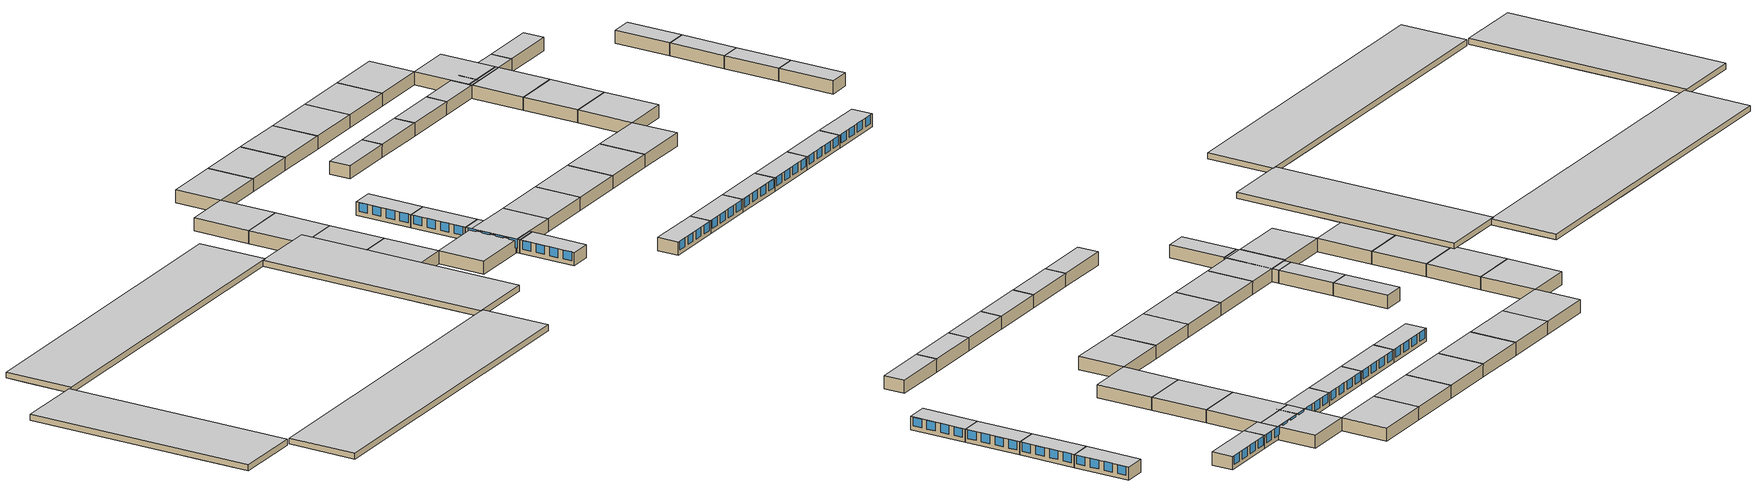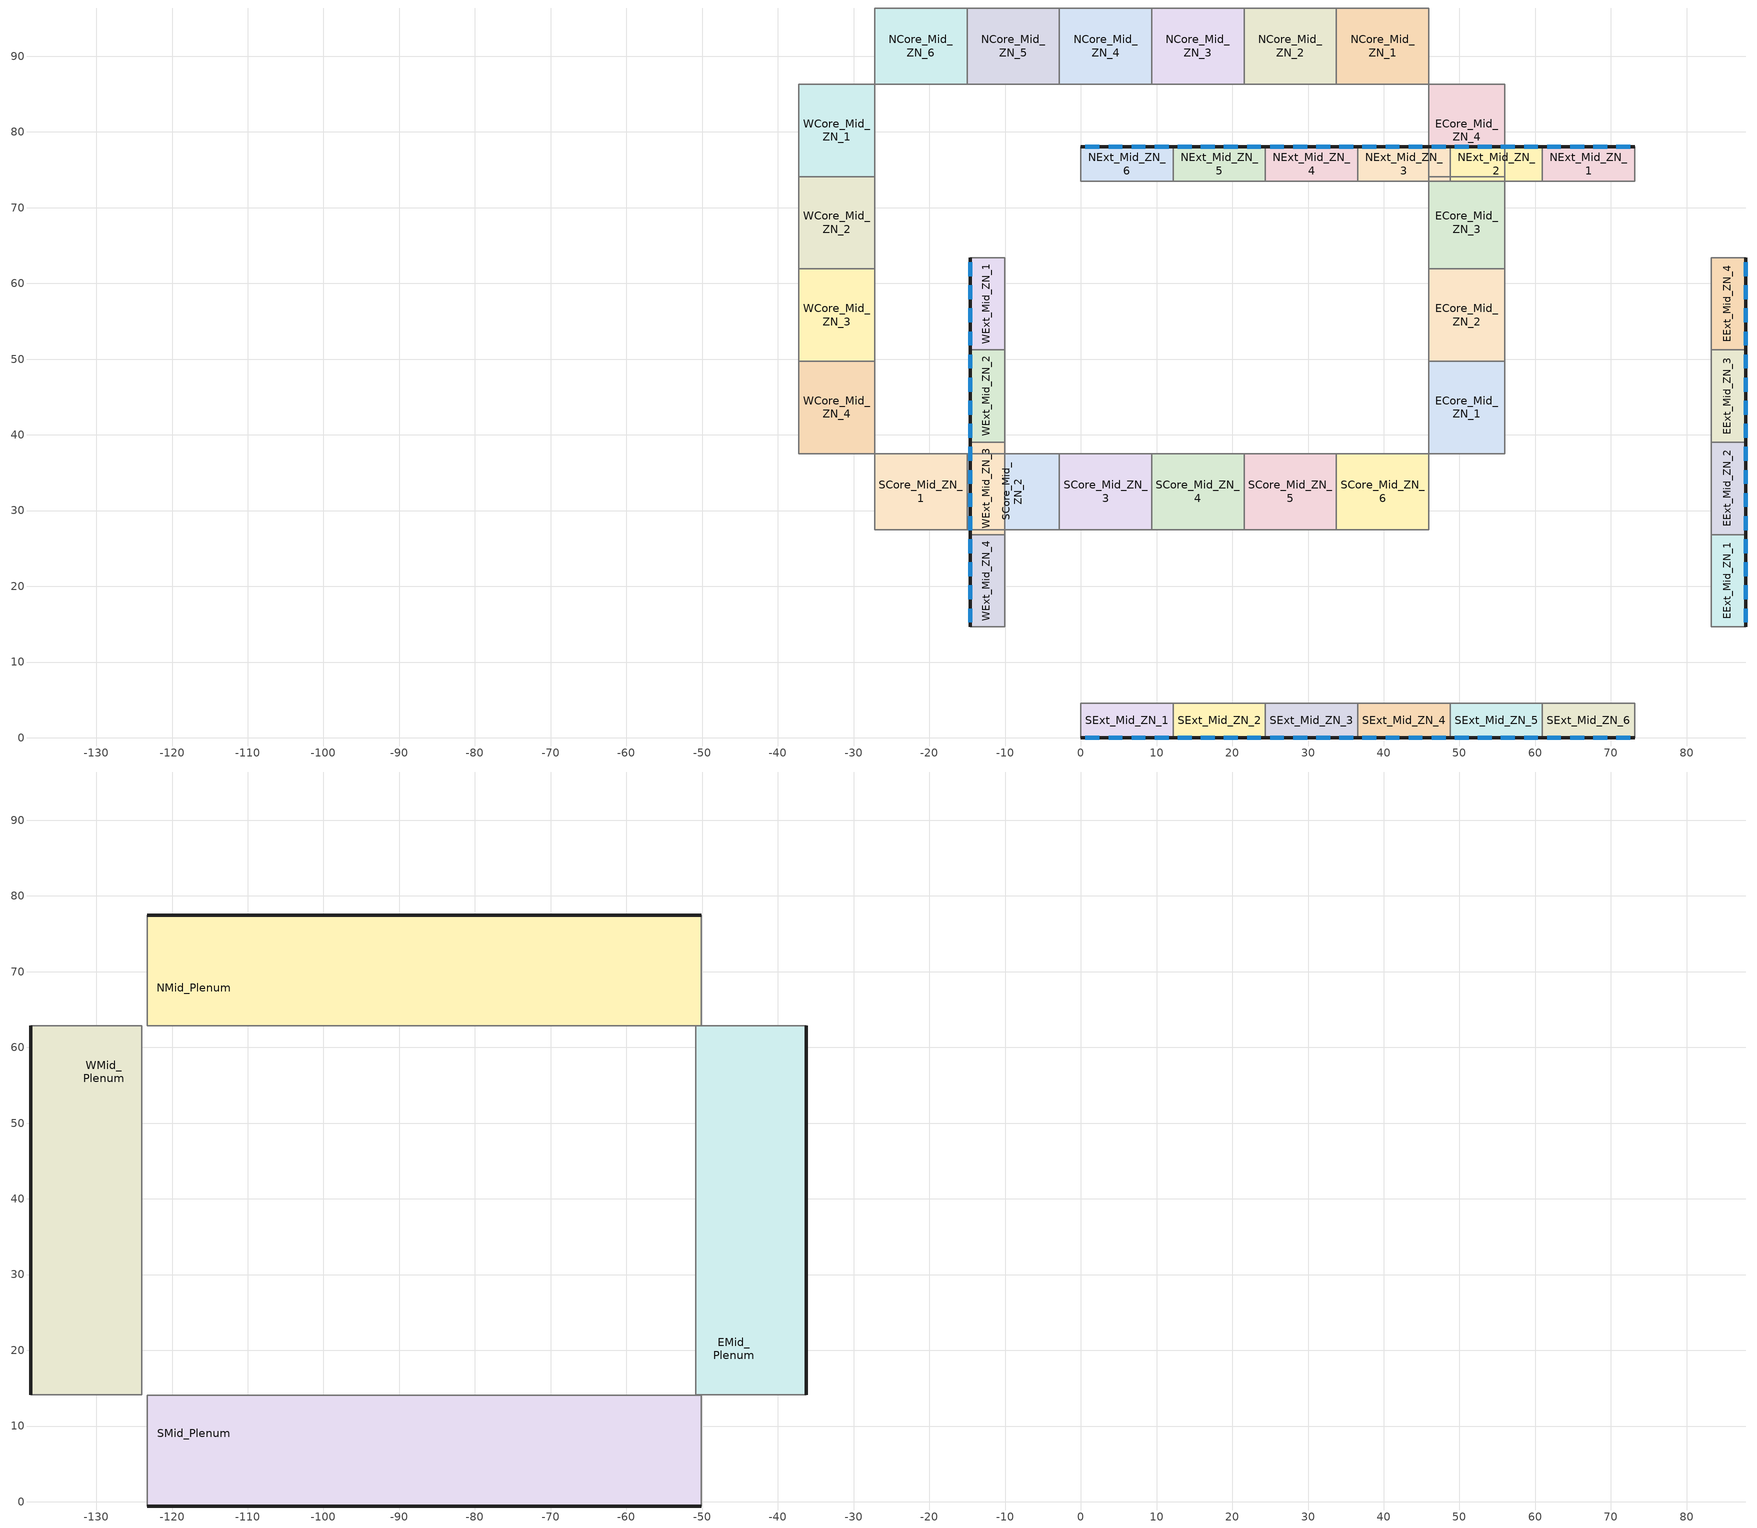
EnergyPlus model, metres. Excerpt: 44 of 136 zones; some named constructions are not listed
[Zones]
SExt_Mid_ZN_1
 floor adiabatic (int_slab_floor): 12.19,4.57 12.19,0 0,0 0,4.57 z19.81
 wall outside (T24NRWallMetalFrame): 0,0 12.19,0 z19.81:22.56
 wall adiabatic (int_wall): 12.19,0 12.19,4.57 0,4.57 0,0 z19.81:22.56
 window (CFS_Glz_807): 0.61,0 2.44,0 / 3.66,0 5.49,0 / 6.71,0 8.53,0 / 9.75,0 11.58,0 z20.73:22.56
 ceiling adiabatic (DropCeiling): 0,4.57 0,0 12.19,0 12.19,4.57 z22.56
SExt_Mid_ZN_2
 floor adiabatic (int_slab_floor): 24.38,4.57 24.38,0 12.19,0 12.19,4.57 z19.81
 wall outside (T24NRWallMetalFrame): 12.19,0 24.38,0 z19.81:22.56
 wall adiabatic (int_wall): 24.38,0 24.38,4.57 12.19,4.57 12.19,0 z19.81:22.56
 window (CFS_Glz_807): 12.8,0 14.63,0 / 15.85,0 17.68,0 / 18.9,0 20.73,0 / 21.95,0 23.77,0 z20.73:22.56
 ceiling adiabatic (DropCeiling): 12.19,4.57 12.19,0 24.38,0 24.38,4.57 z22.56
SExt_Mid_ZN_5
 floor adiabatic (int_slab_floor): 60.96,4.57 60.96,0 48.77,0 48.77,4.57 z19.81
 wall outside (T24NRWallMetalFrame): 48.77,0 60.96,0 z19.81:22.56
 wall adiabatic (int_wall): 60.96,0 60.96,4.57 48.77,4.57 48.77,0 z19.81:22.56
 window (CFS_Glz_807): 49.38,0 51.21,0 / 52.43,0 54.25,0 / 55.47,0 57.3,0 / 58.52,0 60.35,0 z20.73:22.56
 ceiling adiabatic (DropCeiling): 48.77,4.57 48.77,0 60.96,0 60.96,4.57 z22.56
SExt_Mid_ZN_6
 floor adiabatic (int_slab_floor): 73.15,4.57 73.15,0 60.96,0 60.96,4.57 z19.81
 wall outside (T24NRWallMetalFrame): 60.96,0 73.15,0 z19.81:22.56
 wall adiabatic (int_wall): 73.15,0 73.15,4.57 60.96,4.57 60.96,0 z19.81:22.56
 window (CFS_Glz_807): 61.57,0 63.4,0 / 64.62,0 66.45,0 / 67.67,0 69.49,0 / 70.71,0 72.54,0 z20.73:22.56
 ceiling adiabatic (DropCeiling): 60.96,4.57 60.96,0 73.15,0 73.15,4.57 z22.56
SExt_Mid_ZN_4
 floor adiabatic (int_slab_floor): 48.77,4.57 48.77,0 36.58,0 36.58,4.57 z19.81
 wall outside (T24NRWallMetalFrame): 36.58,0 48.77,0 z19.81:22.56
 wall adiabatic (int_wall): 48.77,0 48.77,4.57 36.58,4.57 36.58,0 z19.81:22.56
 window (CFS_Glz_807): 37.19,0 39.01,0 / 40.23,0 42.06,0 / 43.28,0 45.11,0 / 46.33,0 48.16,0 z20.73:22.56
 ceiling adiabatic (DropCeiling): 36.58,4.57 36.58,0 48.77,0 48.77,4.57 z22.56
SExt_Mid_ZN_3
 floor adiabatic (int_slab_floor): 36.58,4.57 36.58,0 24.38,0 24.38,4.57 z19.81
 wall outside (T24NRWallMetalFrame): 24.38,0 36.58,0 z19.81:22.56
 wall adiabatic (int_wall): 36.58,0 36.58,4.57 24.38,4.57 24.38,0 z19.81:22.56
 window (CFS_Glz_807): 24.99,0 26.82,0 / 28.04,0 29.87,0 / 31.09,0 32.92,0 / 34.14,0 35.97,0 z20.73:22.56
 ceiling adiabatic (DropCeiling): 24.38,4.57 24.38,0 36.58,0 36.58,4.57 z22.56
SCore_Mid_ZN_1
 floor adiabatic (int_slab_floor): -15.02,37.54 -15.02,27.48 -27.21,27.48 -27.21,37.54 z19.81
 wall adiabatic (int_wall): -15.02,27.48 -15.02,37.54 -27.21,37.54 -27.21,27.48 -15.02,27.48 z19.81:22.56
 ceiling adiabatic (DropCeiling): -27.21,37.54 -27.21,27.48 -15.02,27.48 -15.02,37.54 z22.56
SCore_Mid_ZN_4
 floor adiabatic (int_slab_floor): 21.56,37.54 21.56,27.48 9.37,27.48 9.37,37.54 z19.81
 wall adiabatic (int_wall): 9.37,27.48 21.56,27.48 21.56,37.54 9.37,37.54 9.37,27.48 z19.81:22.56
 ceiling adiabatic (DropCeiling): 9.37,37.54 9.37,27.48 21.56,27.48 21.56,37.54 z22.56
SCore_Mid_ZN_2
 floor adiabatic (int_slab_floor): -2.82,37.54 -2.82,27.48 -15.02,27.48 -15.02,37.54 z19.81
 wall adiabatic (int_wall): -15.02,27.48 -2.82,27.48 -2.82,37.54 -15.02,37.54 -15.02,27.48 z19.81:22.56
 ceiling adiabatic (DropCeiling): -15.02,37.54 -15.02,27.48 -2.82,27.48 -2.82,37.54 z22.56
SCore_Mid_ZN_5
 floor adiabatic (int_slab_floor): 33.75,37.54 33.75,27.48 21.56,27.48 21.56,37.54 z19.81
 wall adiabatic (int_wall): 21.56,27.48 33.75,27.48 33.75,37.54 21.56,37.54 21.56,27.48 z19.81:22.56
 ceiling adiabatic (DropCeiling): 21.56,37.54 21.56,27.48 33.75,27.48 33.75,37.54 z22.56
SCore_Mid_ZN_3
 floor adiabatic (int_slab_floor): 9.37,37.54 9.37,27.48 -2.82,27.48 -2.82,37.54 z19.81
 wall adiabatic (int_wall): -2.82,27.48 9.37,27.48 9.37,37.54 -2.82,37.54 -2.82,27.48 z19.81:22.56
 ceiling adiabatic (DropCeiling): -2.82,37.54 -2.82,27.48 9.37,27.48 9.37,37.54 z22.56
SCore_Mid_ZN_6
 floor adiabatic (int_slab_floor): 45.94,37.54 45.94,27.48 33.75,27.48 33.75,37.54 z19.81
 wall adiabatic (int_wall): 33.75,27.48 45.94,27.48 45.94,37.54 33.75,37.54 33.75,27.48 z19.81:22.56
 ceiling adiabatic (DropCeiling): 33.75,37.54 33.75,27.48 45.94,27.48 45.94,37.54 z22.56
EExt_Mid_ZN_1
 floor adiabatic (int_slab_floor): 87.78,26.82 87.78,14.63 83.21,14.63 83.21,26.82 z19.81
 wall outside (T24NRWallMetalFrame): 87.78,14.63 87.78,26.82 z19.81:22.56
 wall adiabatic (int_wall): 87.78,26.82 83.21,26.82 83.21,14.63 87.78,14.63 z19.81:22.56
 window (CFS_Glz_807): 87.78,15.24 87.78,17.07 / 87.78,18.29 87.78,20.12 / 87.78,21.34 87.78,23.16 / 87.78,24.38 87.78,26.21 z20.73:22.56
 ceiling adiabatic (DropCeiling): 83.21,26.82 83.21,14.63 87.78,14.63 87.78,26.82 z22.56
EExt_Mid_ZN_3
 floor adiabatic (int_slab_floor): 87.78,51.21 87.78,39.01 83.21,39.01 83.21,51.21 z19.81
 wall outside (T24NRWallMetalFrame): 87.78,39.01 87.78,51.21 z19.81:22.56
 wall adiabatic (int_wall): 87.78,51.21 83.21,51.21 83.21,39.01 87.78,39.01 z19.81:22.56
 window (CFS_Glz_807): 87.78,39.62 87.78,41.45 / 87.78,42.67 87.78,44.5 / 87.78,45.72 87.78,47.55 / 87.78,48.77 87.78,50.6 z20.73:22.56
 ceiling adiabatic (DropCeiling): 83.21,51.21 83.21,39.01 87.78,39.01 87.78,51.21 z22.56
EExt_Mid_ZN_4
 floor adiabatic (int_slab_floor): 87.78,63.4 87.78,51.21 83.21,51.21 83.21,63.4 z19.81
 wall outside (T24NRWallMetalFrame): 87.78,51.21 87.78,63.4 z19.81:22.56
 wall adiabatic (int_wall): 87.78,63.4 83.21,63.4 83.21,51.21 87.78,51.21 z19.81:22.56
 window (CFS_Glz_807): 87.78,51.82 87.78,53.64 / 87.78,54.86 87.78,56.69 / 87.78,57.91 87.78,59.74 / 87.78,60.96 87.78,62.79 z20.73:22.56
 ceiling adiabatic (DropCeiling): 83.21,63.4 83.21,51.21 87.78,51.21 87.78,63.4 z22.56
EExt_Mid_ZN_2
 floor adiabatic (int_slab_floor): 87.78,39.01 87.78,26.82 83.21,26.82 83.21,39.01 z19.81
 wall outside (T24NRWallMetalFrame): 87.78,26.82 87.78,39.01 z19.81:22.56
 wall adiabatic (int_wall): 87.78,39.01 83.21,39.01 83.21,26.82 87.78,26.82 z19.81:22.56
 window (CFS_Glz_807): 87.78,27.43 87.78,29.26 / 87.78,30.48 87.78,32.31 / 87.78,33.53 87.78,35.36 / 87.78,36.58 87.78,38.4 z20.73:22.56
 ceiling adiabatic (DropCeiling): 83.21,39.01 83.21,26.82 87.78,26.82 87.78,39.01 z22.56
ECore_Mid_ZN_2
 floor adiabatic (int_slab_floor): 56,61.92 56,49.73 45.94,49.73 45.94,61.92 z19.81
 wall adiabatic (int_wall): 56,49.73 56,61.92 45.94,61.92 45.94,49.73 56,49.73 z19.81:22.56
 ceiling adiabatic (DropCeiling): 45.94,61.92 45.94,49.73 56,49.73 56,61.92 z22.56
ECore_Mid_ZN_3
 floor adiabatic (int_slab_floor): 56,74.11 56,61.92 45.94,61.92 45.94,74.11 z19.81
 wall adiabatic (int_wall): 56,61.92 56,74.11 45.94,74.11 45.94,61.92 56,61.92 z19.81:22.56
 ceiling adiabatic (DropCeiling): 45.94,74.11 45.94,61.92 56,61.92 56,74.11 z22.56
ECore_Mid_ZN_1
 floor adiabatic (int_slab_floor): 56,49.73 56,37.54 45.94,37.54 45.94,49.73 z19.81
 wall adiabatic (int_wall): 56,37.54 56,49.73 45.94,49.73 45.94,37.54 56,37.54 z19.81:22.56
 ceiling adiabatic (DropCeiling): 45.94,49.73 45.94,37.54 56,37.54 56,49.73 z22.56
ECore_Mid_ZN_4
 floor adiabatic (int_slab_floor): 56,86.3 56,74.11 45.94,74.11 45.94,86.3 z19.81
 wall adiabatic (int_wall): 56,74.11 56,86.3 45.94,86.3 45.94,74.11 56,74.11 z19.81:22.56
 ceiling adiabatic (DropCeiling): 45.94,86.3 45.94,74.11 56,74.11 56,86.3 z22.56
WExt_Mid_ZN_1
 floor adiabatic (int_slab_floor): -10.06,63.4 -10.06,51.21 -14.63,51.21 -14.63,63.4 z19.81
 wall outside (T24NRWallMetalFrame): -14.63,63.4 -14.63,51.21 z19.81:22.56
 wall adiabatic (int_wall): -14.63,51.21 -10.06,51.21 -10.06,63.4 -14.63,63.4 z19.81:22.56
 window (CFS_Glz_807): -14.63,53.64 -14.63,51.82 / -14.63,56.69 -14.63,54.86 / -14.63,59.74 -14.63,57.91 / -14.63,62.79 -14.63,60.96 z20.73:22.56
 ceiling adiabatic (DropCeiling): -14.63,63.4 -14.63,51.21 -10.06,51.21 -10.06,63.4 z22.56
WCore_Mid_ZN_3
 floor adiabatic (int_slab_floor): -27.21,61.92 -27.21,49.73 -37.27,49.73 -37.27,61.92 z19.81
 wall adiabatic (int_wall): -37.27,61.92 -37.27,49.73 -27.21,49.73 -27.21,61.92 -37.27,61.92 z19.81:22.56
 ceiling adiabatic (DropCeiling): -37.27,61.92 -37.27,49.73 -27.21,49.73 -27.21,61.92 z22.56
WCore_Mid_ZN_1
 floor adiabatic (int_slab_floor): -27.21,86.3 -27.21,74.11 -37.27,74.11 -37.27,86.3 z19.81
 wall adiabatic (int_wall): -37.27,86.3 -37.27,74.11 -27.21,74.11 -27.21,86.3 -37.27,86.3 z19.81:22.56
 ceiling adiabatic (DropCeiling): -37.27,86.3 -37.27,74.11 -27.21,74.11 -27.21,86.3 z22.56
WCore_Mid_ZN_2
 floor adiabatic (int_slab_floor): -27.21,74.11 -27.21,61.92 -37.27,61.92 -37.27,74.11 z19.81
 wall adiabatic (int_wall): -37.27,74.11 -37.27,61.92 -27.21,61.92 -27.21,74.11 -37.27,74.11 z19.81:22.56
 ceiling adiabatic (DropCeiling): -37.27,74.11 -37.27,61.92 -27.21,61.92 -27.21,74.11 z22.56
WCore_Mid_ZN_4
 floor adiabatic (int_slab_floor): -27.21,49.73 -27.21,37.54 -37.27,37.54 -37.27,49.73 z19.81
 wall adiabatic (int_wall): -37.27,49.73 -37.27,37.54 -27.21,37.54 -27.21,49.73 -37.27,49.73 z19.81:22.56
 ceiling adiabatic (DropCeiling): -37.27,49.73 -37.27,37.54 -27.21,37.54 -27.21,49.73 z22.56
WExt_Mid_ZN_4
 floor adiabatic (int_slab_floor): -10.06,26.82 -10.06,14.63 -14.63,14.63 -14.63,26.82 z19.81
 wall outside (T24NRWallMetalFrame): -14.63,26.82 -14.63,14.63 z19.81:22.56
 wall adiabatic (int_wall): -14.63,14.63 -10.06,14.63 -10.06,26.82 -14.63,26.82 z19.81:22.56
 window (CFS_Glz_807): -14.63,17.07 -14.63,15.24 / -14.63,20.12 -14.63,18.29 / -14.63,23.16 -14.63,21.34 / -14.63,26.21 -14.63,24.38 z20.73:22.56
 ceiling adiabatic (DropCeiling): -14.63,26.82 -14.63,14.63 -10.06,14.63 -10.06,26.82 z22.56
WExt_Mid_ZN_3
 floor adiabatic (int_slab_floor): -10.06,39.01 -10.06,26.82 -14.63,26.82 -14.63,39.01 z19.81
 wall outside (T24NRWallMetalFrame): -14.63,39.01 -14.63,26.82 z19.81:22.56
 wall adiabatic (int_wall): -14.63,26.82 -10.06,26.82 -10.06,39.01 -14.63,39.01 z19.81:22.56
 window (CFS_Glz_807): -14.63,29.26 -14.63,27.43 / -14.63,32.31 -14.63,30.48 / -14.63,35.36 -14.63,33.53 / -14.63,38.4 -14.63,36.58 z20.73:22.56
 ceiling adiabatic (DropCeiling): -14.63,39.01 -14.63,26.82 -10.06,26.82 -10.06,39.01 z22.56
WExt_Mid_ZN_2
 floor adiabatic (int_slab_floor): -10.06,51.21 -10.06,39.01 -14.63,39.01 -14.63,51.21 z19.81
 wall outside (T24NRWallMetalFrame): -14.63,51.21 -14.63,39.01 z19.81:22.56
 wall adiabatic (int_wall): -14.63,39.01 -10.06,39.01 -10.06,51.21 -14.63,51.21 z19.81:22.56
 window (CFS_Glz_807): -14.63,41.45 -14.63,39.62 / -14.63,44.5 -14.63,42.67 / -14.63,47.55 -14.63,45.72 / -14.63,50.6 -14.63,48.77 z20.73:22.56
 ceiling adiabatic (DropCeiling): -14.63,51.21 -14.63,39.01 -10.06,39.01 -10.06,51.21 z22.56
NCore_Mid_ZN_4
 floor adiabatic (int_slab_floor): 9.37,96.36 9.37,86.3 -2.82,86.3 -2.82,96.36 z19.81
 wall adiabatic (int_wall): 9.37,96.36 -2.82,96.36 -2.82,86.3 9.37,86.3 9.37,96.36 z19.81:22.56
 ceiling adiabatic (DropCeiling): -2.82,96.36 -2.82,86.3 9.37,86.3 9.37,96.36 z22.56
NExt_Mid_ZN_4
 floor adiabatic (int_slab_floor): 36.58,78.03 36.58,73.46 24.38,73.46 24.38,78.03 z19.81
 wall outside (T24NRWallMetalFrame): 36.58,78.03 24.38,78.03 z19.81:22.56
 wall adiabatic (int_wall): 24.38,78.03 24.38,73.46 36.58,73.46 36.58,78.03 z19.81:22.56
 window (CFS_Glz_807): 26.82,78.03 24.99,78.03 / 29.87,78.03 28.04,78.03 / 32.92,78.03 31.09,78.03 / 35.97,78.03 34.14,78.03 z20.73:22.56
 ceiling adiabatic (DropCeiling): 24.38,78.03 24.38,73.46 36.58,73.46 36.58,78.03 z22.56
NCore_Mid_ZN_3
 floor adiabatic (int_slab_floor): 21.56,96.36 21.56,86.3 9.37,86.3 9.37,96.36 z19.81
 wall adiabatic (int_wall): 21.56,96.36 9.37,96.36 9.37,86.3 21.56,86.3 21.56,96.36 z19.81:22.56
 ceiling adiabatic (DropCeiling): 9.37,96.36 9.37,86.3 21.56,86.3 21.56,96.36 z22.56
NExt_Mid_ZN_2
 floor adiabatic (int_slab_floor): 60.96,78.03 60.96,73.46 48.77,73.46 48.77,78.03 z19.81
 wall outside (T24NRWallMetalFrame): 60.96,78.03 48.77,78.03 z19.81:22.56
 wall adiabatic (int_wall): 48.77,78.03 48.77,73.46 60.96,73.46 60.96,78.03 z19.81:22.56
 window (CFS_Glz_807): 51.21,78.03 49.38,78.03 / 54.25,78.03 52.43,78.03 / 57.3,78.03 55.47,78.03 / 60.35,78.03 58.52,78.03 z20.73:22.56
 ceiling adiabatic (DropCeiling): 48.77,78.03 48.77,73.46 60.96,73.46 60.96,78.03 z22.56
NCore_Mid_ZN_6
 floor adiabatic (int_slab_floor): -15.02,96.36 -15.02,86.3 -27.21,86.3 -27.21,96.36 z19.81
 wall adiabatic (int_wall): -15.02,96.36 -27.21,96.36 -27.21,86.3 -15.02,86.3 -15.02,96.36 z19.81:22.56
 ceiling adiabatic (DropCeiling): -27.21,96.36 -27.21,86.3 -15.02,86.3 -15.02,96.36 z22.56
NCore_Mid_ZN_2
 floor adiabatic (int_slab_floor): 33.75,96.36 33.75,86.3 21.56,86.3 21.56,96.36 z19.81
 wall adiabatic (int_wall): 33.75,96.36 21.56,96.36 21.56,86.3 33.75,86.3 33.75,96.36 z19.81:22.56
 ceiling adiabatic (DropCeiling): 21.56,96.36 21.56,86.3 33.75,86.3 33.75,96.36 z22.56
NCore_Mid_ZN_1
 floor adiabatic (int_slab_floor): 45.94,96.36 45.94,86.3 33.75,86.3 33.75,96.36 z19.81
 wall adiabatic (int_wall): 45.94,96.36 33.75,96.36 33.75,86.3 45.94,86.3 45.94,96.36 z19.81:22.56
 ceiling adiabatic (DropCeiling): 33.75,96.36 33.75,86.3 45.94,86.3 45.94,96.36 z22.56
NCore_Mid_ZN_5
 floor adiabatic (int_slab_floor): -2.82,96.36 -2.82,86.3 -15.02,86.3 -15.02,96.36 z19.81
 wall adiabatic (int_wall): -2.82,96.36 -15.02,96.36 -15.02,86.3 -2.82,86.3 -2.82,96.36 z19.81:22.56
 ceiling adiabatic (DropCeiling): -15.02,96.36 -15.02,86.3 -2.82,86.3 -2.82,96.36 z22.56
NExt_Mid_ZN_3
 floor adiabatic (int_slab_floor): 48.77,78.03 48.77,73.46 36.58,73.46 36.58,78.03 z19.81
 wall outside (T24NRWallMetalFrame): 48.77,78.03 36.58,78.03 z19.81:22.56
 wall adiabatic (int_wall): 36.58,78.03 36.58,73.46 48.77,73.46 48.77,78.03 z19.81:22.56
 window (CFS_Glz_807): 39.01,78.03 37.19,78.03 / 42.06,78.03 40.23,78.03 / 45.11,78.03 43.28,78.03 / 48.16,78.03 46.33,78.03 z20.73:22.56
 ceiling adiabatic (DropCeiling): 36.58,78.03 36.58,73.46 48.77,73.46 48.77,78.03 z22.56
NExt_Mid_ZN_5
 floor adiabatic (int_slab_floor): 24.38,78.03 24.38,73.46 12.19,73.46 12.19,78.03 z19.81
 wall outside (T24NRWallMetalFrame): 24.38,78.03 12.19,78.03 z19.81:22.56
 wall adiabatic (int_wall): 12.19,78.03 12.19,73.46 24.38,73.46 24.38,78.03 z19.81:22.56
 window (CFS_Glz_807): 14.63,78.03 12.8,78.03 / 17.68,78.03 15.85,78.03 / 20.73,78.03 18.9,78.03 / 23.77,78.03 21.95,78.03 z20.73:22.56
 ceiling adiabatic (DropCeiling): 12.19,78.03 12.19,73.46 24.38,73.46 24.38,78.03 z22.56
NExt_Mid_ZN_6
 floor adiabatic (int_slab_floor): 12.19,78.03 12.19,73.46 0,73.46 0,78.03 z19.81
 wall outside (T24NRWallMetalFrame): 12.19,78.03 0,78.03 z19.81:22.56
 wall adiabatic (int_wall): 0,78.03 0,73.46 12.19,73.46 12.19,78.03 z19.81:22.56
 window (CFS_Glz_807): 2.44,78.03 0.61,78.03 / 5.49,78.03 3.66,78.03 / 8.53,78.03 6.71,78.03 / 11.58,78.03 9.75,78.03 z20.73:22.56
 ceiling adiabatic (DropCeiling): 0,78.03 0,73.46 12.19,73.46 12.19,78.03 z22.56
NExt_Mid_ZN_1
 floor adiabatic (int_slab_floor): 73.15,78.03 73.15,73.46 60.96,73.46 60.96,78.03 z19.81
 wall outside (T24NRWallMetalFrame): 73.15,78.03 60.96,78.03 z19.81:22.56
 wall adiabatic (int_wall): 60.96,78.03 60.96,73.46 73.15,73.46 73.15,78.03 z19.81:22.56
 window (CFS_Glz_807): 63.4,78.03 61.57,78.03 / 66.45,78.03 64.62,78.03 / 69.49,78.03 67.67,78.03 / 72.54,78.03 70.71,78.03 z20.73:22.56
 ceiling adiabatic (DropCeiling): 60.96,78.03 60.96,73.46 73.15,73.46 73.15,78.03 z22.56
SMid_Plenum
 floor adiabatic (DropCeiling): -50.09,4.02 -50.09,-0.55 -62.28,-0.55 -62.28,4.02 z22.56; -50.09,14.08 -50.09,4.02 -62.28,4.02 -62.28,14.08 z22.56; -111.05,4.02 -111.05,-0.55 -123.24,-0.55 -123.24,4.02 z22.56; -111.05,14.08 -111.05,4.02 -123.24,4.02 -123.24,14.08 z22.56; -86.66,14.08 -86.66,4.02 -98.86,4.02 -98.86,14.08 z22.56; -86.66,4.02 -86.66,-0.55 -98.86,-0.55 -98.86,4.02 z22.56; -74.47,14.08 -74.47,4.02 -86.66,4.02 -86.66,14.08 z22.56; -74.47,4.02 -74.47,-0.55 -86.66,-0.55 -86.66,4.02 z22.56; -62.28,14.08 -62.28,4.02 -74.47,4.02 -74.47,14.08 z22.56; -62.28,4.02 -62.28,-0.55 -74.47,-0.55 -74.47,4.02 z22.56; -98.86,14.08 -98.86,4.02 -111.05,4.02 -111.05,14.08 z22.56; -98.86,4.02 -98.86,-0.55 -111.05,-0.55 -111.05,4.02 z22.56
 wall outside (T24NRWallMetalFrame): -123.24,-0.55 -50.09,-0.55 z22.56:23.77
 wall adiabatic (int_wall): -50.09,-0.55 -50.09,14.08 -123.24,14.08 -123.24,-0.55 z22.56:23.77
 ceiling adiabatic (INT-FLOOR-UNDERSIDE): -123.24,14.08 -123.24,-0.55 -50.09,-0.55 -50.09,14.08 z23.77
NMid_Plenum
 floor adiabatic (DropCeiling): -111.05,77.47 -111.05,72.9 -123.24,72.9 -123.24,77.47 z22.56; -111.05,72.9 -111.05,62.84 -123.24,62.84 -123.24,72.9 z22.56; -50.09,72.9 -50.09,62.84 -62.28,62.84 -62.28,72.9 z22.56; -50.09,77.47 -50.09,72.9 -62.28,72.9 -62.28,77.47 z22.56; -74.47,77.47 -74.47,72.9 -86.66,72.9 -86.66,77.47 z22.56; -74.47,72.9 -74.47,62.84 -86.66,62.84 -86.66,72.9 z22.56; -86.66,77.47 -86.66,72.9 -98.86,72.9 -98.86,77.47 z22.56; -86.66,72.9 -86.66,62.84 -98.86,62.84 -98.86,72.9 z22.56; -98.86,72.9 -98.86,62.84 -111.05,62.84 -111.05,72.9 z22.56; -98.86,77.47 -98.86,72.9 -111.05,72.9 -111.05,77.47 z22.56; -62.28,77.47 -62.28,72.9 -74.47,72.9 -74.47,77.47 z22.56; -62.28,72.9 -62.28,62.84 -74.47,62.84 -74.47,72.9 z22.56
 wall outside (T24NRWallMetalFrame): -50.09,77.47 -123.24,77.47 z22.56:23.77
 wall adiabatic (int_wall): -123.24,77.47 -123.24,62.84 -50.09,62.84 -50.09,77.47 z22.56:23.77
 ceiling adiabatic (INT-FLOOR-UNDERSIDE): -123.24,77.47 -123.24,62.84 -50.09,62.84 -50.09,77.47 z23.77
EMid_Plenum
 floor adiabatic (DropCeiling): -36.22,26.3 -36.22,14.11 -40.8,14.11 -40.8,26.3 z22.56; -40.8,26.3 -40.8,14.11 -50.85,14.11 -50.85,26.3 z22.56; -40.8,38.49 -40.8,26.3 -50.85,26.3 -50.85,38.49 z22.56; -36.22,38.49 -36.22,26.3 -40.8,26.3 -40.8,38.49 z22.56; -36.22,50.68 -36.22,38.49 -40.8,38.49 -40.8,50.68 z22.56; -40.8,50.68 -40.8,38.49 -50.85,38.49 -50.85,50.68 z22.56; -36.22,62.87 -36.22,50.68 -40.8,50.68 -40.8,62.87 z22.56; -40.8,62.87 -40.8,50.68 -50.85,50.68 -50.85,62.87 z22.56
 wall outside (T24NRWallMetalFrame): -36.22,14.11 -36.22,62.87 z22.56:23.77
 wall adiabatic (T24NRWallMetalFrame): -50.85,62.87 -50.85,14.11 z22.56:23.77
 wall adiabatic (int_wall): -36.22,62.87 -50.85,62.87 / -50.85,14.11 -36.22,14.11 z22.56:23.77
 ceiling adiabatic (INT-FLOOR-UNDERSIDE): -50.85,62.87 -50.85,14.11 -36.22,14.11 -36.22,62.87 z23.77
WMid_Plenum
 floor adiabatic (DropCeiling): -134.06,62.87 -134.06,50.68 -138.64,50.68 -138.64,62.87 z22.56; -124.01,62.87 -124.01,50.68 -134.06,50.68 -134.06,62.87 z22.56; -124.01,50.68 -124.01,38.49 -134.06,38.49 -134.06,50.68 z22.56; -134.06,50.68 -134.06,38.49 -138.64,38.49 -138.64,50.68 z22.56; -124.01,38.49 -124.01,26.3 -134.06,26.3 -134.06,38.49 z22.56; -134.06,38.49 -134.06,26.3 -138.64,26.3 -138.64,38.49 z22.56; -134.06,26.3 -134.06,14.11 -138.64,14.11 -138.64,26.3 z22.56; -124.01,26.3 -124.01,14.11 -134.06,14.11 -134.06,26.3 z22.56
 wall outside (T24NRWallMetalFrame): -138.64,62.87 -138.64,14.11 z22.56:23.77
 wall adiabatic (int_wall): -138.64,14.11 -124.01,14.11 -124.01,62.87 -138.64,62.87 z22.56:23.77
 ceiling adiabatic (INT-FLOOR-UNDERSIDE): -138.64,62.87 -138.64,14.11 -124.01,14.11 -124.01,62.87 z23.77
